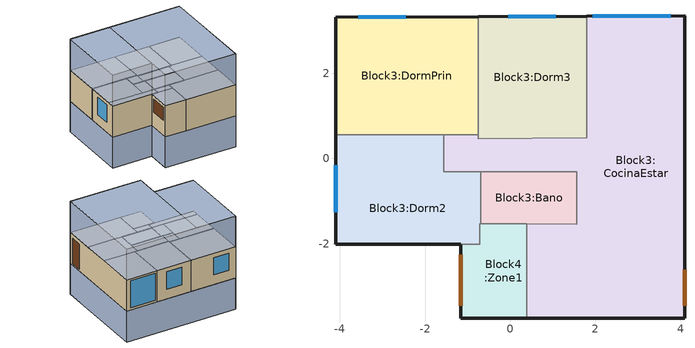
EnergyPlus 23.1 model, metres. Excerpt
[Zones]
Block3:Dorm2
 floor adiabatic (Project internal floor): -0.69,-1.54 -0.72,-1.54 -0.72,-0.31 -0.69,-0.31 z2.32; -1.56,-0.31 -4.1,-0.31 -4.1,0.56 -1.56,0.56 z2.32; -0.72,-2.02 -4.1,-2.02 -4.1,-0.31 -0.72,-0.31 z2.32
 wall outside (Muro 167): -4.1,0.56 -4.1,-2.02 -1.17,-2.02 z2.32:4.64
 wall to Block3:Bano (Project partition): -0.69,-1.54 -0.69,-0.31 z2.32:4.64
 wall to Block3:CocinaEstar (Project partition): -0.69,-0.31 -1.56,-0.31 -1.56,0.56 z2.32:4.64
 wall to Block3:DormPrin (Project partition): -1.56,0.56 -4.1,0.56 z2.32:4.64
 wall to Block4:Zone1 (Project semi-exposed wall): -1.17,-2.02 -0.72,-2.02 -0.72,-1.54 -0.69,-1.54 z2.32:4.64
 window (1001): -4.1,-0.15 -4.1,-1.27 z3.05:4.34
 ceiling adiabatic (Project internal floor_Reversed): -4.1,-2.02 -0.72,-2.02 -0.72,-1.54 -4.1,-1.54 z4.64; -1.55,-1.54 -0.69,-1.54 -0.69,-0.31 -1.56,-0.31 z4.64; -4.1,-1.54 -1.55,-1.54 -1.56,0.56 -4.1,0.56 z4.64
Block3:Bano
 floor adiabatic (Project internal floor): 1.56,-1.54 -0.69,-1.54 -0.69,-0.31 1.56,-0.31 z2.32
 wall to Block3:CocinaEstar (Project partition): 0.39,-1.54 1.56,-1.54 1.56,-0.31 -0.69,-0.31 z2.32:4.64
 wall to Block4:Zone1 (Project semi-exposed wall): -0.69,-1.54 0.39,-1.54 z2.32:4.64
 ceiling adiabatic (Project internal floor_Reversed): -0.69,-1.54 1.56,-1.54 1.56,-0.31 -0.69,-0.31 z4.64
Block3:CocinaEstar
 floor adiabatic (Project internal floor): -0.76,0.47 -1.56,0.46 -1.56,0.56 -0.76,0.56 z2.32; 1.56,-3.75 0.39,-3.75 0.39,-1.54 1.56,-1.54 z2.32; 1.8,-3.75 1.56,-3.75 1.56,-0.31 1.8,-0.31 z2.32; 1.8,-0.31 -1.56,-0.31 -1.56,0.46 1.8,0.49 z2.32; 4.1,-3.75 1.8,-3.75 1.8,3.34 4.1,3.35 z2.32
 wall outside (Muro 167): 0.39,-3.75 4.1,-3.75 4.1,3.35 1.8,3.34 z2.32:4.64
 wall to Block3:Dorm3 (Project partition): 1.8,3.34 1.8,0.49 -0.76,0.47 -0.76,0.56 z2.32:4.64
 wall to Block3:DormPrin (Project partition): -0.76,0.56 -1.56,0.56 z2.32:4.64
 wall to Block4:Zone1 (Project semi-exposed wall): 0.39,-1.54 0.39,-3.75 z2.32:4.64
 window (1001): 3.77,3.35 1.94,3.34 z2.46:4.5
 door (Project external door): 4.1,-3.46 4.1,-2.61 z2.42:4.32
 ceiling adiabatic (Project internal floor_Reversed): -0.76,-0.31 1.56,-0.31 1.56,0.49 -0.76,0.47 z4.64; -1.56,-0.31 -0.76,-0.31 -0.76,0.56 -1.56,0.56 z4.64; 1.8,0.49 4.1,0.52 4.1,3.35 1.8,3.34 z4.64; 1.56,-1.54 4.1,-1.54 4.1,0.52 1.56,0.49 z4.64; 0.39,-3.75 4.1,-3.75 4.1,-1.54 0.39,-1.54 z4.64
Block3:DormPrin
 floor adiabatic (Project internal floor): -0.76,0.56 -4.1,0.56 -4.1,3.32 -0.76,3.33 z2.32
 wall outside (Muro 167): -0.76,3.33 -4.1,3.32 -4.1,0.56 z2.32:4.64
 wall to Block3:Dorm3 (Project partition_Rev): -0.76,0.56 -0.76,3.33 z2.32:4.64
 window (1001): -2.46,3.33 -3.58,3.32 z3.06:4.35
 ceiling adiabatic (Project internal floor_Reversed): -4.1,0.56 -0.76,0.56 -0.76,3.33 -4.1,3.32 z4.64
Block4:Zone1
 floor adiabatic (Project internal floor): -0.72,-3.75 -1.17,-3.75 -1.16,-2.02 -0.72,-2.02 z2.32; 0.39,-3.75 -0.72,-3.75 -0.72,-1.54 0.39,-1.54 z2.32
 wall outside (Project wall): -1.17,-2.02 -1.17,-3.75 0.39,-3.75 z2.32:4.64
 door (Holes and vents): -1.17,-2.26 -1.17,-3.46 z3.41:4.38
 ceiling adiabatic (Project internal floor_Reversed): -0.72,-2.02 0.39,-2.02 0.39,-1.54 -0.72,-1.54 z4.64; -1.17,-3.75 0.39,-3.75 0.39,-2.02 -1.16,-2.02 z4.64
Block3:Dorm3
 floor adiabatic (Project internal floor): 1.8,0.49 -0.76,0.47 -0.76,3.33 1.8,3.34 z2.32
 wall outside (Muro 167): 1.8,3.34 -0.76,3.33 z2.32:4.64
 window (1001): 1.07,3.34 -0.05,3.34 z3.05:4.34
 ceiling adiabatic (Project internal floor_Reversed): -0.76,0.47 1.8,0.49 1.8,3.34 -0.76,3.33 z4.64
shading: -4.1,3.32 -4.1,-2.02 / -4.1,-2.02 -1.16,-2.02 / -1.16,-2.02 -1.17,-3.75 / -1.17,-3.75 4.1,-3.75 / 4.1,-3.75 4.1,3.35 / 4.1,3.35 -4.09,3.32 / -4.09,3.32 -4.1,3.32 z4.64:6.96; -4.1,3.32 -4.1,-2.02 / -4.1,-2.02 -1.16,-2.02 / -1.16,-2.02 -1.17,-3.75 / -1.17,-3.75 4.1,-3.75 / 4.1,-3.75 4.1,3.35 / 4.1,3.35 -4.09,3.32 / -4.09,3.32 -4.1,3.32 z0:2.32; 4.1,-3.75 -1.17,-3.75 -1.16,-2.02 4.1,-2.02 z4.64; 4.1,-2.02 -4.1,-2.02 -4.1,3.32 4.1,3.35 z4.64; -4.1,-2.02 -1.16,-2.02 -1.15,3.33 -4.1,3.32 z6.96; -1.17,-3.75 4.1,-3.75 4.1,3.35 -1.15,3.33 z6.96; 4.1,-3.75 -1.17,-3.75 -1.16,-2.02 4.1,-2.02 z0; 4.1,-2.02 -4.1,-2.02 -4.1,3.32 4.1,3.35 z0; -4.1,-2.02 -1.16,-2.02 -1.15,3.33 -4.1,3.32 z2.32; -1.17,-3.75 4.1,-3.75 4.1,3.35 -1.15,3.33 z2.32
[Building]
Building: North Axis=0; Terrain=Suburbs; Loads Convergence Tolerance Value=0.04; Temperature Convergence Tolerance Value=0.4; Solar Distribution=FullExterior; Maximum Number of Warmup Days=25; Minimum Number of Warmup Days=6
[Site:Location]
sentinela (O8-O7:14-O7)  (08-07:14-07): Latitude=-36.77; Longitude=-73.07; Time Zone=-4; Elevation=148
[SizingPeriod:DesignDay] Day of Month=15; Humidity Condition Type=WetBulb; Barometric Pressure=99559.6; Wind Direction=0; Rain Indicator=No; Snow Indicator=No
Name | Month | Day Type | Maximum DryBulb Temperature | Daily DryBulb Temperature Range | Wetbulb or DewPoint at Maximum DryBulb | Wind Speed | Daylight Saving Time Indicator | Solar Model Indicator | Sky Clearness
Summer Design Day in sentinela (O8-O7:14-O7) Jan | 1 | SummerDesignDay | 25.9 | 12.7 | 17.6 | 0 | Yes | ASHRAEClearSky | 0.98
Summer Design Day in sentinela (O8-O7:14-O7) Feb | 2 | SummerDesignDay | 26.2 | 13.4 | 17.5 | 0 | Yes | ASHRAEClearSky | 0.98
Summer Design Day in sentinela (O8-O7:14-O7) Mar | 3 | SummerDesignDay | 25.2 | 12.6 | 17.5 | 0 | Yes | ASHRAEClearSky | 0.98
Winter Design Day in sentinela (O8-O7:14-O7) | 7 | WinterDesignDay | 1.2 | 0 | 1.2 | 17.4 | No |  | 0
[Site:GroundTemperature:BuildingSurface]
18, 18, 18, 18, 18, 18, 18, 18, 18, 18, 18, 18
[Site:GroundTemperature:FCfactorMethod]
January Ground Temperature=16.22; February Ground Temperature=16.49; March Ground Temperature=15.89; April Ground Temperature=14.99; May Ground Temperature=12.69; June Ground Temperature=10.94; July Ground Temperature=9.79; August Ground Temperature=9.47; September Ground Temperature=10.13; October Ground Temperature=11.53; November Ground Temperature=13.37; December Ground Temperature=15.05
[Site:GroundTemperature:Shallow]
14, 14, 14, 14, 14, 14, 14, 14, 14, 14, 14, 14
[Site:GroundTemperature:Deep]
14, 14, 14, 14, 14, 14, 14, 14, 14, 14, 14, 14
[Site:GroundReflectance]
0.2, 0.2, 0.2, 0.2, 0.2, 0.2, 0.2, 0.2, 0.2, 0.2, 0.2, 0.2
[Site:GroundReflectance:SnowModifier]
2, 2
[Material] Roughness=Rough; Thermal Absorptance=0.9
Name | Thickness | Conductivity | Density | Specific Heat | Solar Absorptance | Visible Absorptance
Cast Concrete (Dense)_O.1 | 0.1 | 1.4 | 2100 | 840 | 0.6 | 0.6
Gypsum Plasterboard_O.O25 | 0.025 | 0.25 | 900 | 1000 | 0.5 | 0.5
Painted Oak_O.O35 | 0.035 | 0.19 | 700 | 2390 | 0.5 | 0.5
8 in. Concrete at R-O.O625/in (NW 145 lb/ft3 solid concrete)_O.2O32 | 0.2032 | 2.3 | 2321.4 | 837.36 | 0.7 | 0.7
EPS Expanded Polystyrene (Standard)_O.O112 | 0.0112 | 0.04 | 15 | 1400 | 0.6 | 0.6
O.5 in. (12.7 mm) gypsum board_O.O127 | 0.0127 | 0.16 | 640 | 1150 | 0.7 | 0.7
Brickwork Outer_O.1 | 0.1 | 0.84 | 1700 | 800 | 0.7 | 0.7
XPS Extruded Polystyrene  - CO2 Blowing_O.O792 | 0.0792 | 0.034 | 35 | 1400 | 0.6 | 0.6
Concrete Block (Medium)_O.1 | 0.1 | 0.51 | 1400 | 1000 | 0.6 | 0.6
Gypsum Plastering_O.O13 | 0.013 | 0.4 | 1000 | 1000 | 0.5 | 0.5
Holes and vents_O.2 | 0.2 | 0.1 | 12 | 840 | 0.7 | 0.7
[Material:NoMass] Roughness=Rough; Thermal Resistance=0.15; Thermal Absorptance=0.9; Solar Absorptance=0.7; Visible Absorptance=0.7
5_RVAL_2; 6_RVAL_2
[WindowMaterial:Glazing]
20: Optical Data Type=SpectralAverage; Thickness=0.006; Solar Transmittance at Normal Incidence=0.159; Front Side Solar Reflectance at Normal Incidence=0.22; Back Side Solar Reflectance at Normal Incidence=0.37; Visible Transmittance at Normal Incidence=0.2; Front Side Visible Reflectance at Normal Incidence=0.25; Back Side Visible Reflectance at Normal Incidence=0.32; Infrared Transmittance at Normal Incidence=0; Front Side Infrared Hemispherical Emissivity=0.84; Back Side Infrared Hemispherical Emissivity=0.57; Conductivity=0.9; Dirt Correction Factor for Solar and Visible Transmittance=1
[WindowMaterial:Gas]
1001: Gas Type=Air; Thickness=0.006
[Construction]
Project internal floor; Project internal floor_Reversed: Cast Concrete (Dense)_O.1
Project partition: Gypsum Plasterboard_O.O25, 5_RVAL_2, Gypsum Plasterboard_O.O25
Project partition_Rev: Gypsum Plasterboard_O.O25, 6_RVAL_2, Gypsum Plasterboard_O.O25
Muro 167: 8 in. Concrete at R-O.O625/in (NW 145 lb/ft3 solid concrete)_O.2O32, EPS Expanded Polystyrene (Standard)_O.O112, O.5 in. (12.7 mm) gypsum board_O.O127
Project semi-exposed wall; Project wall: Brickwork Outer_O.1, XPS Extruded Polystyrene  - CO2 Blowing_O.O792, Concrete Block (Medium)_O.1, Gypsum Plastering_O.O13
Project external door: Painted Oak_O.O35
Holes and vents: Holes and vents_O.2
1001: 20
[Zone] Type=1; Multiplier=1; Zone Inside Convection Algorithm=TARP
Name | Volume | Floor Area | Part of Total Floor Area
Block3:Dorm2 | 13.7796 | 6.207 | Yes
Block3:Bano | 4.5864 | 2.066 | Yes
Block3:CocinaEstar | 40.1493 | 18.0853 | Yes
Block3:Dorm3 | 13.2325 | 5.9606 | Yes
Block3:DormPrin | 16.3784 | 7.3777 | Yes
Block4:Zone1 | 4.0766 | 1.8363 | No
[People] Number of People Calculation Method=People/Area; Fraction Radiant=0.3; Sensible Heat Fraction=AutoCalculate; Carbon Dioxide Generation Rate=3.82e-08; Enable ASHRAE 55 Comfort Warnings=Yes; Mean Radiant Temperature Calculation Type=ZoneAveraged; Work Efficiency Schedule=Work efficiency; Clothing Insulation Calculation Method=ClothingInsulationSchedule; Clothing Insulation Schedule=Default clothing schedule (Northern hemisphere); Air Velocity Schedule=AirVelocitySchedule; Thermal Comfort Model 1 Type=AdaptiveCEN15251
Name | Zone or ZoneList or Space or SpaceList | Number of People Schedule | People per Floor Area | Activity Level Schedule
People Block3:Dorm2 | Block3:Dorm2 | Dwell_DomBed_Occ | 0.0229388 | Activity Schedule 81517
People Block3:Bano | Block3:Bano | Dwell_DomBath_Occ | 0.0187368 | Activity Schedule 81528
People Block3:CocinaEstar | Block3:CocinaEstar | TM59_Living/Kitchen_Occ | 0.0188 | Activity Schedule 81536
People Block3:Dorm3 | Block3:Dorm3 | Dwell_DomBed_Occ | 0.0229388 | Activity Schedule 81552
People Block3:DormPrin | Block3:DormPrin | Dwell_DomBed_Occ | 0.0229388 | Activity Schedule 81560
[Lights] Design Level Calculation Method=Watts/Area; Return Air Fraction=0; Fraction Radiant=0.42; Fraction Visible=0.18; Fraction Replaceable=1
Name | Zone or ZoneList or Space or SpaceList | Schedule | Watts per Zone Floor Area
Block3:Dorm2 | Block3:Dorm2 | Dwell_DomBed_Light | 5
Block3:Bano | Block3:Bano | Dwell_DomBath_Light | 7.5
Block3:CocinaEstar | Block3:CocinaEstar | TM59_Default_Light | 5
Block3:Dorm3 | Block3:Dorm3 | Dwell_DomBed_Light | 5
Block3:DormPrin | Block3:DormPrin | Dwell_DomBed_Light | 5
[OtherEquipment] Fuel Type=Electricity; Design Level Calculation Method=Watts/Area; Fraction Latent=0; Fraction Radiant=0.2; Fraction Lost=0; Carbon Dioxide Generation Rate=0
Name | Zone or ZoneList or Space or SpaceList | Schedule | Power per Zone Floor Area | EndUse Subcategory
Block3:Dorm2 Equipment gain 1 | Block3:Dorm2 | Dwell_DomBed_Equip | 3.58 | ELECTRIC EQUIPMENT#Block3:Dorm2#05
Block3:Bano Equipment gain 1 | Block3:Bano | Dwell_DomBath_Equip | 1.67 | ELECTRIC EQUIPMENT#Block3:Bano#05
Block3:Dorm3 Equipment gain 1 | Block3:Dorm3 | Dwell_DomBed_Equip | 3.58 | ELECTRIC EQUIPMENT#Block3:Dorm3#05
Block3:DormPrin Equipment gain 1 | Block3:DormPrin | Dwell_DomBed_Equip | 3.58 | ELECTRIC EQUIPMENT#Block3:DormPrin#05
[WaterUse:Equipment]
Name | EndUse Subcategory | Peak Flow Rate | Flow Rate Fraction Schedule | Target Temperature Schedule | Hot Water Supply Temperature Schedule | Cold Water Supply Temperature Schedule | Zone
DHW Block3:Dorm2 | DHW Block3:Dorm2 | 1.04435e-07 | Dwell_DomBed_Occ | DHW Supply Temperature Block3:Dorm2 | DHW Supply Temperature Block3:Dorm2 | DHW Mains Temperature Block3:Dorm2 | Block3:Dorm2
DHW Block3:Bano | DHW Block3:Bano | 1.58575e-07 | Dwell_DomBath_Occ | DHW Supply Temperature Block3:Bano | DHW Supply Temperature Block3:Bano | DHW Mains Temperature Block3:Bano | Block3:Bano
DHW Block3:CocinaEstar | DHW Block3:CocinaEstar | 3.01422e-07 | Dwell_DomCommonAreas_Occ | DHW Supply Temperature Block3:CocinaEstar | DHW Supply Temperature Block3:CocinaEstar | DHW Mains Temperature Block3:CocinaEstar | Block3:CocinaEstar
DHW Block3:Dorm3 | DHW Block3:Dorm3 | 1.00289e-07 | Dwell_DomBed_Occ | DHW Supply Temperature Block3:Dorm3 | DHW Supply Temperature Block3:Dorm3 | DHW Mains Temperature Block3:Dorm3 | Block3:Dorm3
DHW Block3:DormPrin | DHW Block3:DormPrin | 1.24133e-07 | Dwell_DomBed_Occ | DHW Supply Temperature Block3:DormPrin | DHW Supply Temperature Block3:DormPrin | DHW Mains Temperature Block3:DormPrin | Block3:DormPrin
[Schedule:Compact]
Work efficiency: Through: 12/31, For: AllDays, Until: 24:00, 0
AirVelocitySchedule: Through: 12/31, For: AllDays, Until: 24:00, .137
Dwell_DomBed_Occ: Through: 31 Dec, For: Weekdays SummerDesignDay, Until: 07:00, 1, Until: 08:00, 0.5, Until: 09:00, 0.25, Until: 22:00, 0, Until: 23:00, 0.25, Until: 24:00, 0.75, For: Weekends, Until: 07:00, 1, Until: 08:00, 0.5, Until: 09:00, 0.25, Until: 22:00, 0, Until: 23:00, 0.25, Until: 24:00, 0.75, For: Holidays, Until: 07:00, 1, Until: 08:00, 0.5, Until: 09:00, 0.25, Until: 22:00, 0, Until: 23:00, 0.25, Until: 24:00, 0.75, For: WinterDesignDay AllOtherDays, Until: 24:00, 0
Dwell_DomBed_Light; Dwell_DomBath_Occ: Through: 31 Dec, For: Weekdays SummerDesignDay, Until: 07:00, 0, Until: 10:00, 1, Until: 19:00, 0, Until: 23:00, 0.2, Until: 24:00, 0, For: Weekends, Until: 07:00, 0, Until: 10:00, 1, Until: 19:00, 0, Until: 23:00, 0.2, Until: 24:00, 0, For: Holidays, Until: 07:00, 0, Until: 10:00, 1, Until: 19:00, 0, Until: 23:00, 0.2, Until: 24:00, 0, For: WinterDesignDay AllOtherDays, Until: 24:00, 0
Dwell_DomBed_Equip: Through: 31 Dec, For: Weekdays SummerDesignDay, Until: 07:00, 0.06993, Until: 08:00, 0.53497, Until: 09:00, 1, Until: 10:00, 0.53497, Until: 17:00, 0.06993, Until: 18:00, 0.30245, Until: 19:00, 0.53497, Until: 20:00, 0.76748, Until: 22:00, 1, Until: 23:00, 0.76748, Until: 24:00, 0.30245, For: Weekends, Until: 07:00, 0.06993, Until: 08:00, 0.53497, Until: 09:00, 1, Until: 10:00, 0.53497, Until: 17:00, 0.06993, Until: 18:00, 0.30245, Until: 19:00, 0.53497, Until: 20:00, 0.76748, Until: 22:00, 1, Until: 23:00, 0.76748, Until: 24:00, 0.30245, For: Holidays, Until: 07:00, 0.06993, Until: 08:00, 0.53497, Until: 09:00, 1, Until: 10:00, 0.53497, Until: 17:00, 0.06993, Until: 18:00, 0.30245, Until: 19:00, 0.53497, Until: 20:00, 0.76748, Until: 22:00, 1, Until: 23:00, 0.76748, Until: 24:00, 0.30245, For: WinterDesignDay AllOtherDays, Until: 24:00, 0
Dwell_DomBath_Light: Through: 31 Dec, For: Weekdays SummerDesignDay, Until: 07:00, 0, Until: 10:00, 1, Until: 19:00, 0, Until: 23:00, 1, Until: 24:00, 0, For: Weekends, Until: 07:00, 0, Until: 10:00, 1, Until: 19:00, 0, Until: 23:00, 1, Until: 24:00, 0, For: Holidays, Until: 07:00, 0, Until: 10:00, 1, Until: 19:00, 0, Until: 23:00, 1, Until: 24:00, 0, For: WinterDesignDay AllOtherDays, Until: 24:00, 0
Dwell_DomBath_Equip: Through: 31 Dec, For: Weekdays SummerDesignDay, Until: 06:00, 0.05997, Until: 07:00, 0.29498, Until: 09:00, 1, Until: 10:00, 0.29498, Until: 18:00, 0.05997, Until: 19:00, 0.52999, Until: 21:00, 1, Until: 22:00, 0.34198, Until: 24:00, 0.05997, For: Weekends, Until: 24:00, 0.05997, For: Holidays, Until: 24:00, 0.05997, For: WinterDesignDay AllOtherDays, Until: 24:00, 0
Dwell_DomCommonAreas_Occ: Through: 31 Dec, For: Weekdays SummerDesignDay, Until: 07:00, 0, Until: 08:00, 0.5, Until: 09:00, 1, Until: 10:00, 0.5, Until: 17:00, 0, Until: 18:00, 0.25, Until: 19:00, 0.5, Until: 20:00, 0.75, Until: 22:00, 1, Until: 23:00, 0.75, Until: 24:00, 0.25, For: Weekends, Until: 09:00, 0, Until: 21:00, 1, Until: 24:00, 0, For: Holidays, Until: 09:00, 0, Until: 21:00, 1, Until: 24:00, 0, For: WinterDesignDay AllOtherDays, Until: 24:00, 0
TM59_Default_Light: Through: 31 Dec, For: Weekdays SummerDesignDay Weekends, Until: 18:00, 0, Until: 23:00, 1, Until: 24:00, 0, For: WinterDesignDay AllOtherDays, Until: 24:00, 0
TM59_Living/Kitchen_Occ: Through: 31 Dec, For: WinterDesignDay, Until: 24:00, 0, For: AllOtherDays, Until: 09:00, 0, Until: 22:00, 1, Until: 24:00, 0
Default clothing schedule (Northern hemisphere): Through: 4/1, For: AllDays, Until: 24:00, 1, Through: 9/30, For: AllDays, Until: 24:00, .5, Through: 12/31, For: AllDays, Until: 24:00, 1
Activity Schedule 81517; Activity Schedule 81552; Activity Schedule 81560: Through: 12/31, For: AllDays, Until: 24:00, 81
DHW Supply Temperature Block3:Dorm2; DHW Supply Temperature Block3:Bano; DHW Supply Temperature Block3:CocinaEstar; DHW Supply Temperature Block3:Dorm3; DHW Supply Temperature Block3:DormPrin: Through: 12/31, For: AllDays, Until: 24:00, 65
DHW Mains Temperature Block3:Dorm2; DHW Mains Temperature Block3:Bano; DHW Mains Temperature Block3:CocinaEstar; DHW Mains Temperature Block3:Dorm3; DHW Mains Temperature Block3:DormPrin: Through: 12/31, For: AllDays, Until: 24:00, 10
Activity Schedule 81528: Through: 12/31, For: AllDays, Until: 24:00, 108
Activity Schedule 81536: Through: 12/31, For: AllDays, Until: 24:00, 130
[AirflowNetwork:SimulationControl]
VENT: AirflowNetwork Control=MultizoneWithoutDistribution; Wind Pressure Coefficient Type=Input; Height Selection for Local Wind Pressure Calculation=OpeningHeight; Building Type=LowRise; Maximum Number of Iterations=1000; Initialization Type=ZeroNodePressures; Relative Airflow Convergence Tolerance=0.0001; Absolute Airflow Convergence Tolerance=1e-06; Convergence Acceleration Limit=-0.5; Azimuth Angle of Long Axis of Building=0; Ratio of Building Width Along Short Axis to Width Along Long Axis=1; Height Dependence of External Node Temperature=No; Solver=SkylineLU; Allow Unsupported Zone Equipment=No; Do Distribution Duct Sizing Calculation=No
[AirflowNetwork:MultiZone:Zone] Ventilation Control Mode=Temperature
Name | Ventilation Control Zone Temperature Setpoint Schedule | Venting Availability Schedule
Block3:Dorm2; Block3:Dorm3; Block3:DormPrin | 20001 | Dwell_DomBed_Occ
Block3:Bano | 20001 | Dwell_DomBath_Occ
Block3:CocinaEstar | 20002 | TM59_Living/Kitchen_Occ
Block4:Zone1 | 20001 | 20003
[AirflowNetwork:MultiZone:Surface] WindowDoor Opening Factor or Crack Factor=1
Block3:Dorm2_Partition_2_0_0: Leakage Component=Block3:Dorm2_Partition_2_0_0
Block3:Dorm2_Partition_3_0_0: Leakage Component=Block3:Dorm2_Partition_3_0_0
Block3:Dorm2_Partition_4_0_0: Leakage Component=Block3:Dorm2_Partition_4_0_0
Block3:Dorm2_Partition_4_0_0_0_0_0_Door: Leakage Component=Block3:Dorm2_Partition_4_0_0_0_0_0_Door; Ventilation Control Mode=Constant; Venting Availability Schedule=Dwell_DomBed_Occ
Block3:Dorm2_Partition_5_0_0: Leakage Component=Block3:Dorm2_Partition_5_0_0
Block3:Dorm2_Wall_6_0_0: Leakage Component=Block3:Dorm2_Wall_6_0_0
Block3:Dorm2_Wall_6_0_0_0_0_0_Win: Leakage Component=Block3:Dorm2_Wall_6_0_0_0_0_0_Win; Ventilation Control Mode=Temperature; Venting Availability Schedule=Dwell_DomBed_Occ; Ventilation Control Zone Temperature Setpoint Schedule=20001
Block3:Dorm2_Partition_7_0_0: Leakage Component=Block3:Dorm2_Partition_7_0_0
Block3:Dorm2_Wall_7_1_0: Leakage Component=Block3:Dorm2_Wall_7_1_0
Block3:Dorm2_Partition_8_0_0: Leakage Component=Block3:Dorm2_Partition_8_0_0
Block3:Dorm2_Partition_9_0_0: Leakage Component=Block3:Dorm2_Partition_9_0_0
Block3:Bano_Partition_2_0_0: Leakage Component=Block3:Bano_Partition_2_0_0
Block3:Bano_Partition_3_0_0: Leakage Component=Block3:Bano_Partition_3_0_0
Block3:CocinaEstar_Partition_10_0_0_0_0_0_Door_10019: Leakage Component=Block3:Bano_Partition_3_0_0_0_0_0_Door; Ventilation Control Mode=Constant; Venting Availability Schedule=Dwell_DomBath_Occ
Block3:Bano_Partition_5_0_0: Leakage Component=Block3:Bano_Partition_5_0_0
Block3:Bano_Partition_5_0_0_0_0_0_Win: Leakage Component=Block3:Bano_Partition_5_0_0_0_0_0_Win; Ventilation Control Mode=Constant; Venting Availability Schedule=Dwell_DomBath_Occ
Block3:Bano_Partition_6_0_0: Leakage Component=Block3:Bano_Partition_6_0_0
Block3:CocinaEstar_Wall_2_0_0: Leakage Component=Block3:CocinaEstar_Wall_2_0_0
Block3:CocinaEstar_Wall_2_0_0_0_0_0_Door: Leakage Component=Block3:CocinaEstar_Wall_2_0_0_0_0_0_Door; Ventilation Control Mode=Constant; Venting Availability Schedule=TM59_Living/Kitchen_Occ
Block3:CocinaEstar_Wall_3_0_0: Leakage Component=Block3:CocinaEstar_Wall_3_0_0
Block3:CocinaEstar_Wall_3_0_0_0_0_0_Win: Leakage Component=Block3:CocinaEstar_Wall_3_0_0_0_0_0_Win; Ventilation Control Mode=Temperature; Venting Availability Schedule=TM59_Living/Kitchen_Occ; Ventilation Control Zone Temperature Setpoint Schedule=20002
Block3:CocinaEstar_Partition_4_0_0: Leakage Component=Block3:CocinaEstar_Partition_4_0_0
Block3:CocinaEstar_Partition_5_0_0: Leakage Component=Block3:CocinaEstar_Partition_5_0_0
Block3:Dorm3_Partition_6_0_0_0_0_0_Door_10035: Leakage Component=Block3:CocinaEstar_Partition_5_0_0_0_0_0_Door; Ventilation Control Mode=Constant; Venting Availability Schedule=TM59_Living/Kitchen_Occ
Block3:CocinaEstar_Partition_6_0_0: Leakage Component=Block3:CocinaEstar_Partition_6_0_0
Block3:CocinaEstar_Partition_7_0_0: Leakage Component=Block3:CocinaEstar_Partition_7_0_0
Block3:CocinaEstar_Partition_7_0_0_0_0_0_Door: Leakage Component=Block3:CocinaEstar_Partition_7_0_0_0_0_0_Door; Ventilation Control Mode=Constant; Venting Availability Schedule=TM59_Living/Kitchen_Occ
Block3:CocinaEstar_Partition_13_0_0: Leakage Component=Block3:CocinaEstar_Partition_13_0_0
Block3:CocinaEstar_Partition_13_0_0_0_0_1_Win: Leakage Component=Block3:CocinaEstar_Partition_13_0_0_0_0_1_Win; Ventilation Control Mode=Constant; Venting Availability Schedule=TM59_Living/Kitchen_Occ
Block3:CocinaEstar_Partition_13_0_0_1_0_0_Win: Leakage Component=Block3:CocinaEstar_Partition_13_0_0_1_0_0_Win; Ventilation Control Mode=Constant; Venting Availability Schedule=TM59_Living/Kitchen_Occ
Block3:CocinaEstar_Wall_14_0_0: Leakage Component=Block3:CocinaEstar_Wall_14_0_0
Block3:Dorm3_Wall_3_0_0: Leakage Component=Block3:Dorm3_Wall_3_0_0
Block3:Dorm3_Wall_3_0_0_0_0_0_Win: Leakage Component=Block3:Dorm3_Wall_3_0_0_0_0_0_Win; Ventilation Control Mode=Temperature; Venting Availability Schedule=Dwell_DomBed_Occ; Ventilation Control Zone Temperature Setpoint Schedule=20001
Block3:Dorm3_Partition_4_0_0: Leakage Component=Block3:Dorm3_Partition_4_0_0
Block3:DormPrin_Wall_3_0_0: Leakage Component=Block3:DormPrin_Wall_3_0_0
Block3:DormPrin_Wall_3_0_0_0_0_0_Win: Leakage Component=Block3:DormPrin_Wall_3_0_0_0_0_0_Win; Ventilation Control Mode=Temperature; Venting Availability Schedule=Dwell_DomBed_Occ; Ventilation Control Zone Temperature Setpoint Schedule=20001
Block3:DormPrin_Wall_4_0_0: Leakage Component=Block3:DormPrin_Wall_4_0_0
Block4:Zone1_Wall_6_0_0: Leakage Component=Block4:Zone1_Wall_6_0_0
Block4:Zone1_Wall_6_0_0_0_0_0_Vent: Leakage Component=Block4:Zone1_Wall_6_0_0_0_0_0_Vent; Ventilation Control Mode=NoVent
Block4:Zone1_Wall_7_0_0: Leakage Component=Block4:Zone1_Wall_7_0_0
[AirflowNetwork:MultiZone:ReferenceCrackConditions]
Reference Crack Conditions: Reference Temperature=20; Reference Barometric Pressure=101320; Reference Humidity Ratio=0.005
[AirflowNetwork:MultiZone:Surface:Crack] Reference Crack Conditions=Reference Crack Conditions
Name | Air Mass Flow Coefficient at Reference Conditions | Air Mass Flow Exponent
DefaultCrack | 1e-11 | 0.66
Block3:Dorm2_Partition_2_0_0 | 0.0085381 | 0.75
Block3:Dorm2_Partition_3_0_0 | 0.0060165 | 0.75
Block3:Dorm2_Partition_4_0_0 | 0.0022125 | 0.75
Block3:Dorm2_Partition_5_0_0 | 0.0176958 | 0.75
Block3:Dorm2_Wall_6_0_0 | 0.0004537 | 0.7
Block3:Dorm2_Partition_7_0_0 | 0.0030972 | 0.75
Block3:Dorm2_Wall_7_1_0 | 0.0006821 | 0.7
Block3:Dorm2_Partition_8_0_0 | 0.0033461 | 0.75
Block3:Dorm2_Partition_9_0_0 | 0.0001803 | 0.75
Block3:Bano_Partition_2_0_0 | 0.0085434 | 0.75
Block3:Bano_Partition_3_0_0 | 0.0117865 | 0.75
Block3:Bano_Partition_5_0_0 | 0.0068599 | 0.75
Block3:Bano_Partition_6_0_0 | 0.0081606 | 0.75
Block3:CocinaEstar_Wall_2_0_0 | 0.001487 | 0.7
Block3:CocinaEstar_Wall_3_0_0 | 0.0001614 | 0.7
Block3:CocinaEstar_Partition_4_0_0 | 0.0198295 | 0.75
Block3:CocinaEstar_Partition_5_0_0 | 0.0138232 | 0.75
Block3:CocinaEstar_Partition_6_0_0 | 0.0006377 | 0.75
Block3:CocinaEstar_Partition_7_0_0 | 0.0019591 | 0.75
Block3:CocinaEstar_Partition_13_0_0 | 0.0110372 | 0.75
Block3:CocinaEstar_Wall_14_0_0 | 0.0008619 | 0.7
Block3:Dorm3_Wall_3_0_0 | 0.0004488 | 0.7
Block3:Dorm3_Partition_4_0_0 | 0.0193182 | 0.75
Block3:DormPrin_Wall_3_0_0 | 0.0006327 | 0.7
Block3:DormPrin_Wall_4_0_0 | 0.0006411 | 0.7
Block4:Zone1_Wall_6_0_0 | 0.0002856 | 0.7
Block4:Zone1_Wall_7_0_0 | 0.0003608 | 0.7
[AirflowNetwork:MultiZone:Component:DetailedOpening] Type of Rectangular Large Vertical Opening LVO=NonPivoted; Extra Crack Length or Height of Pivoting Axis=0; Number of Sets of Opening Factor Data=2; Opening Factor 1=0; Width Factor for Opening Factor 1=0; Start Height Factor for Opening Factor 1=0; Opening Factor 2=1; Start Height Factor for Opening Factor 2=0; Opening Factor 3=0; Discharge Coefficient for Opening Factor 3=0; Width Factor for Opening Factor 3=0; Height Factor for Opening Factor 3=0; Start Height Factor for Opening Factor 3=0; Opening Factor 4=0; Discharge Coefficient for Opening Factor 4=0; Width Factor for Opening Factor 4=0; Height Factor for Opening Factor 4=0; Start Height Factor for Opening Factor 4=0
Name | Air Mass Flow Coefficient When Opening is Closed | Air Mass Flow Exponent When Opening is Closed | Discharge Coefficient for Opening Factor 1 | Height Factor for Opening Factor 1 | Discharge Coefficient for Opening Factor 2 | Width Factor for Opening Factor 2 | Height Factor for Opening Factor 2
Block3:Dorm2_Partition_4_0_0_0_0_0_Door; Block3:Bano_Partition_3_0_0_0_0_0_Door; Block3:CocinaEstar_Partition_5_0_0_0_0_0_Door; Block3:CocinaEstar_Partition_7_0_0_0_0_0_Door | 0.02 | 0.6 | 0.65 | 1 | 0.65 | 0.025 | 1
Block3:Dorm2_Wall_6_0_0_0_0_0_Win; Block3:CocinaEstar_Wall_3_0_0_0_0_0_Win; Block3:Dorm3_Wall_3_0_0_0_0_0_Win; Block3:DormPrin_Wall_3_0_0_0_0_0_Win | 0.00014 | 0.65 | 0.65 | 1 | 0.65 | 0.05 | 1
Block3:Bano_Partition_5_0_0_0_0_0_Win; Block3:CocinaEstar_Partition_13_0_0_0_0_1_Win; Block3:CocinaEstar_Partition_13_0_0_1_0_0_Win | 0.0014 | 0.65 | 0.65 | 0.2 | 0.65 | 1 | 0.2
Block3:CocinaEstar_Wall_2_0_0_0_0_0_Door | 0.0014 | 0.65 | 0.65 | 1 | 0.65 | 0.025 | 1
Block4:Zone1_Wall_6_0_0_0_0_0_Vent | 0.008 | 0.66 | 0.5 | 1 | 0.5 | 1e-08 | 1
[AIRFLOWNETWORK:MULTIZONE:EXTERNALNODE] External Node Height=6.96; Symmetric Wind Pressure Coefficient Curve=No; Wind Angle Type=Absolute
Name | Wind Pressure Coefficient Curve
Block3_Dorm2_Wall_6_0_0_0_0_0_Win.EN | Block3_Dorm2_Wall_6_0_0_0_0_0_Win
Block3_Dorm3_Wall_3_0_0_0_0_0_Win.EN | Block3_Dorm3_Wall_3_0_0_0_0_0_Win
Block4_Zone1_Wall_6_0_0_0_0_0_Vent.EN | Block4_Zone1_Wall_6_0_0_0_0_0_Vent
Block3_CocinaEstar_Wall_2_0_0_0_0_0_Door.EN | Block3_CocinaEstar_Wall_2_0_0_0_0_0_Door
Block3_CocinaEstar_Wall_3_0_0_0_0_0_Win.EN | Block3_CocinaEstar_Wall_3_0_0_0_0_0_Win
Block3_DormPrin_Wall_3_0_0_0_0_0_Win.EN | Block3_DormPrin_Wall_3_0_0_0_0_0_Win
[AIRFLOWNETWORK:MULTIZONE:WINDPRESSURECOEFFICIENTARRAY]
AngleArray: Wind Direction 1=0; Wind Direction 2=30; Wind Direction 3=60; Wind Direction 4=90; Wind Direction 5=120; Wind Direction 6=150; Wind Direction 7=180; Wind Direction 8=210; Wind Direction 9=240; Wind Direction 10=270; Wind Direction 11=300; Wind Direction 12=330
[AIRFLOWNETWORK:MULTIZONE:WINDPRESSURECOEFFICIENTVALUES] AirflowNetworkMultiZoneWindPressureCoefficientArray=AngleArray
Name | Wind Pressure Coefficient Value 1 | Wind Pressure Coefficient Value 2 | Wind Pressure Coefficient Value 3 | Wind Pressure Coefficient Value 4 | Wind Pressure Coefficient Value 5 | Wind Pressure Coefficient Value 6 | Wind Pressure Coefficient Value 7 | Wind Pressure Coefficient Value 8 | Wind Pressure Coefficient Value 9 | Wind Pressure Coefficient Value 10 | Wind Pressure Coefficient Value 11 | Wind Pressure Coefficient Value 12
Block3_Dorm2_Wall_6_0_0_0_0_0_Win | -0.313938 | -0.660301 | -0.366659 | -0.207163 | -0.408313 | -0.811769 | -0.819283 | 0.204675 | 0.863431 | 0.962346 | 0.546986 | 0.0780965
Block3_CocinaEstar_Wall_2_0_0_0_0_0_Door | -0.185612 | 0.0542643 | 0.323525 | 0.689403 | 0.950049 | 0.420971 | -1.00649 | -0.724467 | -0.346454 | -0.265304 | -0.381804 | -0.396232
Block3_CocinaEstar_Wall_3_0_0_0_0_0_Win | 0.78773 | 0.927575 | 0.402737 | -0.744307 | -0.588331 | -0.381117 | -0.320093 | -0.337782 | -0.467026 | -0.17423 | 0.146389 | 0.48287
Block3_Dorm3_Wall_3_0_0_0_0_0_Win | 0.953421 | 0.804844 | 0.336573 | -0.234548 | -0.583854 | -0.378959 | -0.257312 | -0.383912 | -0.667084 | -0.189796 | 0.334758 | 0.765325
Block3_DormPrin_Wall_3_0_0_0_0_0_Win | 0.805312 | 0.441905 | 0.128527 | -0.129272 | -0.360881 | -0.369047 | -0.326708 | -0.390336 | -0.806005 | -0.829163 | 0.506848 | 0.981686
Block4_Zone1_Wall_6_0_0_0_0_0_Vent | -0.359619 | -0.381895 | -0.419909 | -0.371879 | -0.56085 | -0.334921 | 0.485408 | 0.957907 | 1.01127 | 0.197818 | -0.836264 | -0.624624
